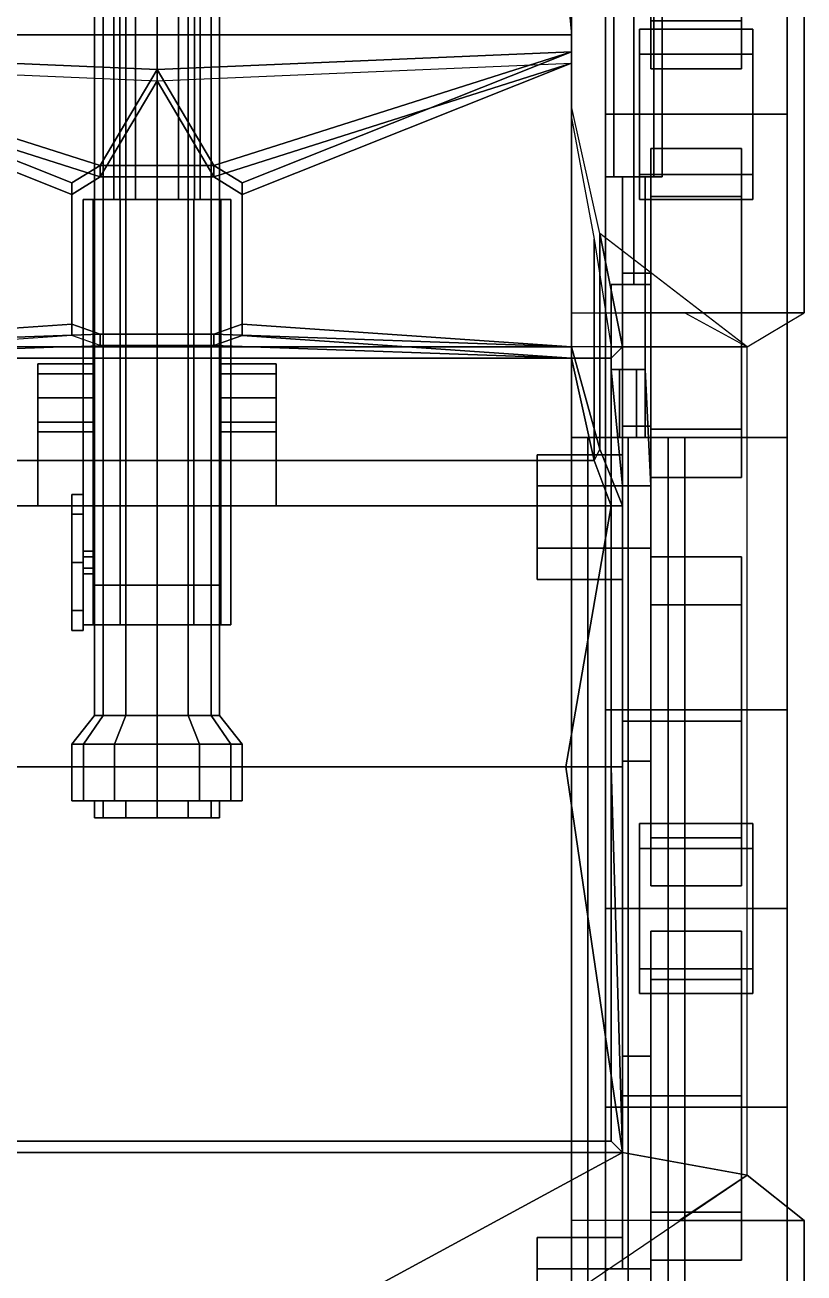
# Model space of a CAD drawing. Header units: millimetres. Extents: x -1.2 to 3, y -2.7 to 16.8.
# Drawn here: x -0.233 to 1.14, y -0.612 to 1.587 of the extents above; entities that cross this region are included whole.
import ezdxf

# ---------------------------------------------------------------- set-up
doc = ezdxf.new("R2010")
doc.units = ezdxf.units.MM
for name, color, linetype in [('barrel', 1, 'Continuous'), ('mudguards', 6, 'Continuous'), ('sleeve', 5, 'Continuous'), ('suspension', 5, 'Continuous'), ('tent', 3, 'Continuous'), ('tracks', 3, 'Continuous'), ('turret', 2, 'Continuous'), ('wheels', 2, 'Continuous')]:
    doc.layers.add(name, color=color, linetype=linetype)

msp = doc.modelspace()

# ---------------------------------------------------------------- linework, layer by layer
for points in [[(0.73, -2.72, 0.74), (0.73, -2.6263, 0.5137), (0.73, 2.48, 0.63), (0.73, 2.53, 0.86)], [(0.73, 2.53, 0.86), (0.73, 2.32, 0.98), (0.73, -2.6263, 0.98), (0.73, -2.72, 0.74)], [(0.73, -2.6263, 0.5137), (0.73, -2.1, 0.39), (0.73, 2.05, 0.39), (0.73, 2.48, 0.63)], [(0, 1.57, 1.16), (0, 2.12, 1.08), (-0.73, 2.32, 0.98), (-0.73, 1.57, 1.09)], [(0.73, 1.57, 1.09), (0.73, 2.32, 0.98), (0, 2.12, 1.08), (0, 1.57, 1.16)], [(0.73, -2.6263, 0.98), (0.73, 2.32, 0.98), (0.73, 1.57, 1.09), (0.73, 1.52, 1.09)], [(0.73, 2.05, 0.39), (0.73, -2.1, 0.39), (-0.73, -2.1, 0.39), (-0.73, 2.05, 0.39)], [(0, 1.5089, 1.16), (0, 1.57, 1.16), (-0.73, 1.57, 1.09), (-0.73, 1.54, 1.09)], [(0.73, 1.54, 1.09), (0.73, 1.57, 1.09), (0, 1.57, 1.16), (0, 1.5089, 1.16)], [(0.73, -0.65, 1.23), (0.73, -2.6263, 0.98), (0.73, 1.52, 1.09), (0.73, 1.424, 1.306)], [(0.82, 1.02, 1.56), (1.04, 1.02, 1.29), (0.78, 1.22, 1.29), (0.82, 1.02, 1.56)], [(0.82, 1.02, 1.56), (-0.82, 1.02, 1.56), (-0.8, 1, 1.56), (0.8, 1, 1.56)], [(0.82, 1.02, 1.56), (0.8, 1, 1.56), (0.8, -0.38, 1.56), (0.82, -0.4, 1.56)], [(0.82, -0.4, 1.56), (1.04, -0.44, 1.23), (1.04, 1.02, 1.29), (0.82, 1.02, 1.56)], [(0.8, 1, 1.56), (-0.8, 1, 1.56), (-0.8, 1, 1.28), (0.8, 1, 1.28)], [(-0.8, 1, 1.28), (-0.8, -0.38, 1.28), (0.8, -0.38, 1.28), (0.8, 1, 1.28)], [(-0.11, 0.99, 1.68), (-0.11, 0.99, 1.28), (-0.21, 0.99, 1.28), (-0.21, 0.99, 1.68)], [(-0.11, 0.9724, 1.7224), (-0.11, 0.99, 1.68), (-0.21, 0.99, 1.68), (-0.21, 0.9724, 1.7224)], [(-0.21, 0.99, 1.28), (-0.21, 0.74, 1.28), (-0.21, 0.87, 1.68), (-0.21, 0.99, 1.68)], [(-0.21, 0.9724, 1.7224), (-0.21, 0.99, 1.68), (-0.21, 0.87, 1.68), (-0.21, 0.8876, 1.7224)], [(-0.11, 0.87, 1.68), (-0.11, 0.74, 1.28), (-0.11, 0.99, 1.28), (-0.11, 0.99, 1.68)], [(0.11, 0.99, 1.28), (0.11, 0.74, 1.28), (0.11, 0.87, 1.68), (0.11, 0.99, 1.68)], [(0.21, 0.99, 1.68), (0.21, 0.99, 1.28), (0.11, 0.99, 1.28), (0.11, 0.99, 1.68)], [(0.21, 0.9724, 1.7224), (0.21, 0.99, 1.68), (0.11, 0.99, 1.68), (0.11, 0.9724, 1.7224)], [(0.21, 0.87, 1.68), (0.21, 0.74, 1.28), (0.21, 0.99, 1.28), (0.21, 0.99, 1.68)], [(0.21, 0.8876, 1.7224), (0.21, 0.87, 1.68), (0.21, 0.99, 1.68), (0.21, 0.9724, 1.7224)], [(0.8, 1, 1.28), (0.8, -0.38, 1.28), (0.8, -0.38, 1.56), (0.8, 1, 1.56)], [(-0.11, 0.93, 1.74), (-0.11, 0.9724, 1.7224), (-0.21, 0.9724, 1.7224), (-0.21, 0.93, 1.74)], [(-0.21, 0.93, 1.74), (-0.21, 0.9724, 1.7224), (-0.21, 0.8876, 1.7224), (-0.21, 0.93, 1.74)], [(0.21, 0.93, 1.74), (0.21, 0.9724, 1.7224), (0.11, 0.9724, 1.7224), (0.11, 0.93, 1.74)], [(0.21, 0.93, 1.74), (0.21, 0.8876, 1.7224), (0.21, 0.9724, 1.7224), (0.21, 0.93, 1.74)], [(-0.11, 0.8876, 1.7224), (-0.11, 0.93, 1.74), (-0.21, 0.93, 1.74), (-0.21, 0.8876, 1.7224)], [(0.21, 0.8876, 1.7224), (0.21, 0.93, 1.74), (0.11, 0.93, 1.74), (0.11, 0.8876, 1.7224)], [(-0.11, 0.87, 1.68), (-0.11, 0.8876, 1.7224), (-0.21, 0.8876, 1.7224), (-0.21, 0.87, 1.68)], [(0.21, 0.87, 1.68), (0.21, 0.8876, 1.7224), (0.11, 0.8876, 1.7224), (0.11, 0.87, 1.68)], [(-0.21, 0.87, 1.68), (-0.21, 0.74, 1.28), (-0.11, 0.74, 1.28), (-0.11, 0.87, 1.68)], [(0.11, 0.87, 1.68), (0.11, 0.74, 1.28), (0.21, 0.74, 1.28), (0.21, 0.87, 1.68)], [(0.82, -0.4, 1.56), (0.8, -0.38, 1.56), (-0.8, -0.38, 1.56), (-0.82, -0.4, 1.56)], [(0.8, -0.38, 1.28), (-0.8, -0.38, 1.28), (-0.8, -0.38, 1.56), (0.8, -0.38, 1.56)], [(0.82, -0.4, 1.56), (-0.82, -0.4, 1.56), (-0.36, -0.65, 1.54), (0.36, -0.65, 1.54)], [(0.36, -0.65, 1.54), (0.73, -0.65, 1.23), (1.04, -0.44, 1.23), (0.82, -0.4, 1.56)]]:
    msp.add_3dface(points)
at = {"layer": 'barrel'}
for points in [[(-0.0953, 1.92, 1.965), (-0.11, 1.92, 1.91), (-0.11, 0.37, 1.91), (-0.0953, 0.37, 1.965)], [(-0.11, 1.92, 1.91), (-0.0953, 1.92, 1.855), (-0.0953, 0.37, 1.855), (-0.11, 0.37, 1.91)], [(-0.055, 1.92, 2.0053), (-0.0953, 1.92, 1.965), (-0.0953, 0.37, 1.965), (-0.055, 0.37, 2.0053)], [(-0.0953, 1.92, 1.855), (-0.055, 1.92, 1.8147), (-0.055, 0.37, 1.8147), (-0.0953, 0.37, 1.855)], [(-0.076, 1.92, 1.91), (-0.0658, 1.92, 1.948), (-0.0658, 1.28, 1.948), (-0.076, 1.28, 1.91)], [(-0.0658, 1.92, 1.872), (-0.076, 1.92, 1.91), (-0.076, 1.28, 1.91), (-0.0658, 1.28, 1.872)], [(-0.0658, 1.92, 1.948), (-0.038, 1.92, 1.9758), (-0.038, 1.28, 1.9758), (-0.0658, 1.28, 1.948)], [(-0.038, 1.92, 1.8442), (-0.0658, 1.92, 1.872), (-0.0658, 1.28, 1.872), (-0.038, 1.28, 1.8442)], [(0, 1.92, 2.02), (-0.055, 1.92, 2.0053), (-0.055, 0.37, 2.0053), (0, 0.37, 2.02)], [(-0.055, 1.92, 1.8147), (0, 1.92, 1.8), (0, 0.37, 1.8), (-0.055, 0.37, 1.8147)], [(-0.038, 1.92, 1.9758), (0, 1.92, 1.986), (0, 1.28, 1.986), (-0.038, 1.28, 1.9758)], [(0, 1.92, 1.834), (-0.038, 1.92, 1.8442), (-0.038, 1.28, 1.8442), (0, 1.28, 1.834)], [(0.055, 1.92, 2.0053), (0, 1.92, 2.02), (0, 0.37, 2.02), (0.055, 0.37, 2.0053)], [(0, 1.92, 1.8), (0.055, 1.92, 1.8147), (0.055, 0.37, 1.8147), (0, 0.37, 1.8)], [(0, 1.92, 1.986), (0.038, 1.92, 1.9758), (0.038, 1.28, 1.9758), (0, 1.28, 1.986)], [(0.038, 1.92, 1.8442), (0, 1.92, 1.834), (0, 1.28, 1.834), (0.038, 1.28, 1.8442)], [(0.038, 1.92, 1.9758), (0.0658, 1.92, 1.948), (0.0658, 1.28, 1.948), (0.038, 1.28, 1.9758)], [(0.0658, 1.92, 1.872), (0.038, 1.92, 1.8442), (0.038, 1.28, 1.8442), (0.0658, 1.28, 1.872)], [(0.0953, 1.92, 1.965), (0.055, 1.92, 2.0053), (0.055, 0.37, 2.0053), (0.0953, 0.37, 1.965)], [(0.055, 1.92, 1.8147), (0.0953, 1.92, 1.855), (0.0953, 0.37, 1.855), (0.055, 0.37, 1.8147)], [(0.0658, 1.92, 1.948), (0.076, 1.92, 1.91), (0.076, 1.28, 1.91), (0.0658, 1.28, 1.948)], [(0.076, 1.92, 1.91), (0.0658, 1.92, 1.872), (0.0658, 1.28, 1.872), (0.076, 1.28, 1.91)], [(0.11, 1.92, 1.91), (0.0953, 1.92, 1.965), (0.0953, 0.37, 1.965), (0.11, 0.37, 1.91)], [(0.0953, 1.92, 1.855), (0.11, 1.92, 1.91), (0.11, 0.37, 1.91), (0.0953, 0.37, 1.855)], [(-0.0953, 0.37, 1.965), (-0.11, 0.37, 1.91), (-0.15, 0.32, 1.91), (-0.1299, 0.32, 1.985)], [(-0.11, 0.37, 1.91), (-0.0953, 0.37, 1.855), (-0.1299, 0.32, 1.835), (-0.15, 0.32, 1.91)], [(-0.055, 0.37, 2.0053), (-0.0953, 0.37, 1.965), (-0.1299, 0.32, 1.985), (-0.075, 0.32, 2.0399)], [(-0.0953, 0.37, 1.855), (-0.055, 0.37, 1.8147), (-0.075, 0.32, 1.7801), (-0.1299, 0.32, 1.835)], [(0, 0.37, 2.02), (-0.055, 0.37, 2.0053), (-0.075, 0.32, 2.0399), (0, 0.32, 2.06)], [(-0.055, 0.37, 1.8147), (0, 0.37, 1.8), (0, 0.32, 1.76), (-0.075, 0.32, 1.7801)], [(0.055, 0.37, 2.0053), (0, 0.37, 2.02), (0, 0.32, 2.06), (0.075, 0.32, 2.0399)], [(0, 0.37, 1.8), (0.055, 0.37, 1.8147), (0.075, 0.32, 1.7801), (0, 0.32, 1.76)], [(0.0953, 0.37, 1.965), (0.055, 0.37, 2.0053), (0.075, 0.32, 2.0399), (0.1299, 0.32, 1.985)], [(0.055, 0.37, 1.8147), (0.0953, 0.37, 1.855), (0.1299, 0.32, 1.835), (0.075, 0.32, 1.7801)], [(0.11, 0.37, 1.91), (0.0953, 0.37, 1.965), (0.1299, 0.32, 1.985), (0.15, 0.32, 1.91)], [(0.0953, 0.37, 1.855), (0.11, 0.37, 1.91), (0.15, 0.32, 1.91), (0.1299, 0.32, 1.835)], [(-0.1299, 0.32, 1.985), (-0.15, 0.32, 1.91), (-0.15, 0.22, 1.91), (-0.1299, 0.22, 1.985)], [(-0.15, 0.32, 1.91), (-0.1299, 0.32, 1.835), (-0.1299, 0.22, 1.835), (-0.15, 0.22, 1.91)], [(-0.075, 0.32, 2.0399), (-0.1299, 0.32, 1.985), (-0.1299, 0.22, 1.985), (-0.075, 0.22, 2.0399)], [(-0.1299, 0.32, 1.835), (-0.075, 0.32, 1.7801), (-0.075, 0.22, 1.7801), (-0.1299, 0.22, 1.835)], [(0, 0.32, 2.06), (-0.075, 0.32, 2.0399), (-0.075, 0.22, 2.0399), (0, 0.22, 2.06)], [(-0.075, 0.32, 1.7801), (0, 0.32, 1.76), (0, 0.22, 1.76), (-0.075, 0.22, 1.7801)], [(0.075, 0.32, 2.0399), (0, 0.32, 2.06), (0, 0.22, 2.06), (0.075, 0.22, 2.0399)], [(0, 0.32, 1.76), (0.075, 0.32, 1.7801), (0.075, 0.22, 1.7801), (0, 0.22, 1.76)], [(0.1299, 0.32, 1.985), (0.075, 0.32, 2.0399), (0.075, 0.22, 2.0399), (0.1299, 0.22, 1.985)], [(0.075, 0.32, 1.7801), (0.1299, 0.32, 1.835), (0.1299, 0.22, 1.835), (0.075, 0.22, 1.7801)], [(0.15, 0.32, 1.91), (0.1299, 0.32, 1.985), (0.1299, 0.22, 1.985), (0.15, 0.22, 1.91)], [(0.1299, 0.32, 1.835), (0.15, 0.32, 1.91), (0.15, 0.22, 1.91), (0.1299, 0.22, 1.835)], [(-0.1299, 0.22, 1.985), (-0.15, 0.22, 1.91), (-0.11, 0.22, 1.91), (-0.0953, 0.22, 1.965)], [(-0.15, 0.22, 1.91), (-0.1299, 0.22, 1.835), (-0.0953, 0.22, 1.855), (-0.11, 0.22, 1.91)], [(-0.075, 0.22, 2.0399), (-0.1299, 0.22, 1.985), (-0.0953, 0.22, 1.965), (-0.055, 0.22, 2.0053)], [(-0.1299, 0.22, 1.835), (-0.075, 0.22, 1.7801), (-0.055, 0.22, 1.8147), (-0.0953, 0.22, 1.855)], [(-0.0953, 0.22, 1.965), (-0.11, 0.22, 1.91), (-0.11, 0.19, 1.91), (-0.0953, 0.19, 1.965)], [(-0.11, 0.22, 1.91), (-0.0953, 0.22, 1.855), (-0.0953, 0.19, 1.855), (-0.11, 0.19, 1.91)], [(-0.0953, 0.22, 1.855), (-0.055, 0.22, 1.8147), (-0.055, 0.19, 1.8147), (-0.0953, 0.19, 1.855)], [(-0.055, 0.22, 2.0053), (-0.0953, 0.22, 1.965), (-0.0953, 0.19, 1.965), (-0.055, 0.19, 2.0053)], [(0, 0.22, 2.06), (-0.075, 0.22, 2.0399), (-0.055, 0.22, 2.0053), (0, 0.22, 2.02)], [(-0.075, 0.22, 1.7801), (0, 0.22, 1.76), (0, 0.22, 1.8), (-0.055, 0.22, 1.8147)], [(-0.055, 0.22, 1.8147), (0, 0.22, 1.8), (0, 0.19, 1.8), (-0.055, 0.19, 1.8147)], [(0, 0.22, 2.02), (-0.055, 0.22, 2.0053), (-0.055, 0.19, 2.0053), (0, 0.19, 2.02)], [(0, 0.22, 1.8), (0.055, 0.22, 1.8147), (0.055, 0.19, 1.8147), (0, 0.19, 1.8)], [(0.055, 0.22, 2.0053), (0, 0.22, 2.02), (0, 0.19, 2.02), (0.055, 0.19, 2.0053)], [(0, 0.22, 1.76), (0.075, 0.22, 1.7801), (0.055, 0.22, 1.8147), (0, 0.22, 1.8)], [(0.075, 0.22, 2.0399), (0, 0.22, 2.06), (0, 0.22, 2.02), (0.055, 0.22, 2.0053)], [(0.055, 0.22, 1.8147), (0.0953, 0.22, 1.855), (0.0953, 0.19, 1.855), (0.055, 0.19, 1.8147)], [(0.0953, 0.22, 1.965), (0.055, 0.22, 2.0053), (0.055, 0.19, 2.0053), (0.0953, 0.19, 1.965)], [(0.075, 0.22, 1.7801), (0.1299, 0.22, 1.835), (0.0953, 0.22, 1.855), (0.055, 0.22, 1.8147)], [(0.1299, 0.22, 1.985), (0.075, 0.22, 2.0399), (0.055, 0.22, 2.0053), (0.0953, 0.22, 1.965)], [(0.11, 0.22, 1.91), (0.0953, 0.22, 1.965), (0.0953, 0.19, 1.965), (0.11, 0.19, 1.91)], [(0.0953, 0.22, 1.855), (0.11, 0.22, 1.91), (0.11, 0.19, 1.91), (0.0953, 0.19, 1.855)], [(0.1299, 0.22, 1.835), (0.15, 0.22, 1.91), (0.11, 0.22, 1.91), (0.0953, 0.22, 1.855)], [(0.15, 0.22, 1.91), (0.1299, 0.22, 1.985), (0.0953, 0.22, 1.965), (0.11, 0.22, 1.91)], [(0.055, 0.19, 2.0053), (-0.0953, 0.19, 1.965), (-0.11, 0.19, 1.91), (0.0953, 0.19, 1.965)], [(0.0953, 0.19, 1.965), (-0.11, 0.19, 1.91), (-0.0953, 0.19, 1.855), (0.11, 0.19, 1.91)], [(0, 0.19, 2.02), (-0.055, 0.19, 2.0053), (-0.0953, 0.19, 1.965), (0.055, 0.19, 2.0053)], [(0.11, 0.19, 1.91), (-0.0953, 0.19, 1.855), (-0.055, 0.19, 1.8147), (0.0953, 0.19, 1.855)], [(0.0953, 0.19, 1.855), (-0.055, 0.19, 1.8147), (0, 0.19, 1.8), (0.055, 0.19, 1.8147)]]:
    msp.add_3dface(points, dxfattribs=at)
at = {"layer": 'mudguards'}
for points in [[(0.73, 1.94, 1.33), (0.73, 1.94, 1.33), (0.67, 2.1962, 0.9938), (0.73, 1.57, 1.09)], [(0.73, 1.1927, 1.2952), (0.73, 1.94, 1.33), (0.73, 1.57, 1.09), (0.73, 1.28, 1.09)], [(1.14, 1.08, 1.29), (1.14, 1.94, 1.33), (0.73, 1.94, 1.33), (0.73, 1.08, 1.29)], [(1.14, 1.08, 1.25), (1.14, 1.94, 1.29), (1.14, 1.94, 1.33), (1.14, 1.08, 1.29)], [(1.04, 1.02, 1.29), (1.14, 1.08, 1.29), (0.93, 1.08, 1.29), (1.04, 1.02, 1.29)], [(1.14, -0.52, 1.23), (1.04, -0.44, 1.23), (1.04, -0.44, 1.23), (0.92, -0.52, 1.23)], [(1.14, -0.52, 1.19), (1.04, -0.44, 1.19), (1.04, -0.44, 1.23), (1.14, -0.52, 1.23)], [(1.14, -1.83, 1.17), (1.14, -0.52, 1.23), (0.73, -0.52, 1.23), (0.73, -1.83, 1.17)], [(1.14, -1.83, 1.14), (1.14, -0.52, 1.19), (1.14, -0.52, 1.23), (1.14, -1.83, 1.17)]]:
    msp.add_3dface(points, dxfattribs=at)
at = {"layer": 'sleeve'}
for points in [[(-0.11, 1.76, 1.59), (-0.11, 0.6, 1.59), (-0.11, 0.6, 1.76), (-0.11, 1.76, 1.76)], [(0.11, 1.76, 1.59), (0.11, 0.6, 1.59), (-0.11, 0.6, 1.59), (-0.11, 1.76, 1.59)], [(-0.11, 1.76, 1.76), (-0.11, 0.6, 1.76), (0.11, 0.6, 1.76), (0.11, 1.76, 1.76)], [(0.11, 0.6, 1.76), (0.11, 0.6, 1.59), (0.11, 1.76, 1.59), (0.11, 1.76, 1.76)], [(-0.1126, 1.28, 1.975), (-0.13, 1.28, 1.91), (-0.13, 0.53, 1.91), (-0.1126, 0.53, 1.975)], [(-0.13, 1.28, 1.91), (-0.1126, 1.28, 1.845), (-0.1126, 0.53, 1.845), (-0.13, 0.53, 1.91)], [(-0.0953, 1.28, 1.965), (-0.11, 1.28, 1.91), (-0.13, 1.28, 1.91), (-0.1126, 1.28, 1.975)], [(-0.11, 1.28, 1.91), (-0.0953, 1.28, 1.855), (-0.1126, 1.28, 1.845), (-0.13, 1.28, 1.91)], [(-0.065, 1.28, 2.0226), (-0.1126, 1.28, 1.975), (-0.1126, 0.53, 1.975), (-0.065, 0.53, 2.0226)], [(-0.1126, 1.28, 1.845), (-0.065, 1.28, 1.7974), (-0.065, 0.53, 1.7974), (-0.1126, 0.53, 1.845)], [(-0.055, 1.28, 2.0053), (-0.0953, 1.28, 1.965), (-0.1126, 1.28, 1.975), (-0.065, 1.28, 2.0226)], [(-0.0953, 1.28, 1.855), (-0.055, 1.28, 1.8147), (-0.065, 1.28, 1.7974), (-0.1126, 1.28, 1.845)], [(0, 1.28, 2.04), (-0.065, 1.28, 2.0226), (-0.065, 0.53, 2.0226), (0, 0.53, 2.04)], [(-0.065, 1.28, 1.7974), (0, 1.28, 1.78), (0, 0.53, 1.78), (-0.065, 0.53, 1.7974)], [(0, 1.28, 2.02), (-0.055, 1.28, 2.0053), (-0.065, 1.28, 2.0226), (0, 1.28, 2.04)], [(-0.055, 1.28, 1.8147), (0, 1.28, 1.8), (0, 1.28, 1.78), (-0.065, 1.28, 1.7974)], [(0.065, 1.28, 2.0226), (0, 1.28, 2.04), (0, 0.53, 2.04), (0.065, 0.53, 2.0226)], [(0, 1.28, 1.78), (0.065, 1.28, 1.7974), (0.065, 0.53, 1.7974), (0, 0.53, 1.78)], [(0, 1.28, 1.8), (0.055, 1.28, 1.8147), (0.065, 1.28, 1.7974), (0, 1.28, 1.78)], [(0.055, 1.28, 2.0053), (0, 1.28, 2.02), (0, 1.28, 2.04), (0.065, 1.28, 2.0226)], [(0.055, 1.28, 1.8147), (0.0953, 1.28, 1.855), (0.1126, 1.28, 1.845), (0.065, 1.28, 1.7974)], [(0.0953, 1.28, 1.965), (0.055, 1.28, 2.0053), (0.065, 1.28, 2.0226), (0.1126, 1.28, 1.975)], [(0.1126, 1.28, 1.975), (0.065, 1.28, 2.0226), (0.065, 0.53, 2.0226), (0.1126, 0.53, 1.975)], [(0.065, 1.28, 1.7974), (0.1126, 1.28, 1.845), (0.1126, 0.53, 1.845), (0.065, 0.53, 1.7974)], [(0.0953, 1.28, 1.855), (0.11, 1.28, 1.91), (0.13, 1.28, 1.91), (0.1126, 1.28, 1.845)], [(0.11, 1.28, 1.91), (0.0953, 1.28, 1.965), (0.1126, 1.28, 1.975), (0.13, 1.28, 1.91)], [(0.13, 1.28, 1.91), (0.1126, 1.28, 1.975), (0.1126, 0.53, 1.975), (0.13, 0.53, 1.91)], [(0.1126, 1.28, 1.845), (0.13, 1.28, 1.91), (0.13, 0.53, 1.91), (0.1126, 0.53, 1.845)], [(-0.13, 0.7249, 1.7149), (-0.13, 0.76, 1.63), (-0.15, 0.76, 1.63), (-0.15, 0.7249, 1.7149)], [(-0.13, 0.76, 1.63), (-0.13, 0.7249, 1.5451), (-0.15, 0.7249, 1.5451), (-0.15, 0.76, 1.63)], [(-0.15, 0.7249, 1.5451), (-0.15, 0.64, 1.51), (-0.15, 0.5551, 1.5451), (-0.15, 0.76, 1.63)], [(-0.15, 0.76, 1.63), (-0.15, 0.5551, 1.5451), (-0.15, 0.52, 1.63), (-0.15, 0.7249, 1.7149)], [(-0.13, 0.5551, 1.7149), (-0.13, 0.76, 1.63), (-0.13, 0.7249, 1.7149), (-0.13, 0.64, 1.75)], [(-0.13, 0.52, 1.63), (-0.13, 0.7249, 1.5451), (-0.13, 0.76, 1.63), (-0.13, 0.5551, 1.7149)], [(-0.13, 0.64, 1.75), (-0.13, 0.7249, 1.7149), (-0.15, 0.7249, 1.7149), (-0.15, 0.64, 1.75)], [(-0.13, 0.7249, 1.5451), (-0.13, 0.64, 1.51), (-0.15, 0.64, 1.51), (-0.15, 0.7249, 1.5451)], [(-0.15, 0.7249, 1.7149), (-0.15, 0.52, 1.63), (-0.15, 0.5551, 1.7149), (-0.15, 0.64, 1.75)], [(-0.13, 0.5551, 1.5451), (-0.13, 0.64, 1.51), (-0.13, 0.7249, 1.5451), (-0.13, 0.52, 1.63)], [(-0.11, 0.65, 1.6473), (-0.11, 0.66, 1.63), (-0.13, 0.66, 1.63), (-0.13, 0.65, 1.6473)], [(-0.11, 0.66, 1.63), (-0.11, 0.65, 1.6127), (-0.13, 0.65, 1.6127), (-0.13, 0.66, 1.63)], [(-0.13, 0.5551, 1.7149), (-0.13, 0.64, 1.75), (-0.15, 0.64, 1.75), (-0.15, 0.5551, 1.7149)], [(-0.13, 0.64, 1.51), (-0.13, 0.5551, 1.5451), (-0.15, 0.5551, 1.5451), (-0.15, 0.64, 1.51)], [(-0.11, 0.63, 1.6473), (-0.11, 0.65, 1.6473), (-0.13, 0.65, 1.6473), (-0.13, 0.63, 1.6473)], [(-0.11, 0.65, 1.6127), (-0.11, 0.63, 1.6127), (-0.13, 0.63, 1.6127), (-0.13, 0.65, 1.6127)], [(-0.11, 0.62, 1.63), (-0.11, 0.63, 1.6473), (-0.13, 0.63, 1.6473), (-0.13, 0.62, 1.63)], [(-0.11, 0.63, 1.6127), (-0.11, 0.62, 1.63), (-0.13, 0.62, 1.63), (-0.13, 0.63, 1.6127)], [(-0.11, 0.6, 1.76), (-0.11, 0.6, 1.59), (0.11, 0.6, 1.59), (0.11, 0.6, 1.76)], [(-0.13, 0.52, 1.63), (-0.13, 0.5551, 1.7149), (-0.15, 0.5551, 1.7149), (-0.15, 0.52, 1.63)], [(-0.13, 0.5551, 1.5451), (-0.13, 0.52, 1.63), (-0.15, 0.52, 1.63), (-0.15, 0.5551, 1.5451)], [(-0.0953, 0.53, 1.855), (-0.11, 0.53, 1.91), (-0.13, 0.53, 1.91), (-0.1126, 0.53, 1.845)], [(-0.11, 0.53, 1.91), (-0.0953, 0.53, 1.965), (-0.1126, 0.53, 1.975), (-0.13, 0.53, 1.91)], [(-0.0953, 0.53, 1.965), (-0.055, 0.53, 2.0053), (-0.065, 0.53, 2.0226), (-0.1126, 0.53, 1.975)], [(-0.055, 0.53, 1.8147), (-0.0953, 0.53, 1.855), (-0.1126, 0.53, 1.845), (-0.065, 0.53, 1.7974)], [(-0.055, 0.53, 2.0053), (0, 0.53, 2.02), (0, 0.53, 2.04), (-0.065, 0.53, 2.0226)], [(0, 0.53, 1.8), (-0.055, 0.53, 1.8147), (-0.065, 0.53, 1.7974), (0, 0.53, 1.78)], [(0, 0.53, 2.02), (0.055, 0.53, 2.0053), (0.065, 0.53, 2.0226), (0, 0.53, 2.04)], [(0.055, 0.53, 1.8147), (0, 0.53, 1.8), (0, 0.53, 1.78), (0.065, 0.53, 1.7974)], [(0.055, 0.53, 2.0053), (0.0953, 0.53, 1.965), (0.1126, 0.53, 1.975), (0.065, 0.53, 2.0226)], [(0.0953, 0.53, 1.855), (0.055, 0.53, 1.8147), (0.065, 0.53, 1.7974), (0.1126, 0.53, 1.845)], [(0.11, 0.53, 1.91), (0.0953, 0.53, 1.855), (0.1126, 0.53, 1.845), (0.13, 0.53, 1.91)], [(0.0953, 0.53, 1.965), (0.11, 0.53, 1.91), (0.13, 0.53, 1.91), (0.1126, 0.53, 1.975)]]:
    msp.add_3dface(points, dxfattribs=at)
at = {"layer": 'suspension'}
for points in [[(0.79, 1.81, 0.65), (0.8046, 1.81, 0.6146), (0.8046, 1.32, 0.5346), (0.79, 1.32, 0.57)], [(0.8046, 1.81, 0.6854), (0.79, 1.81, 0.65), (0.79, 1.32, 0.57), (0.8046, 1.32, 0.6054)], [(0.84, 1.81, 0.7), (0.8046, 1.81, 0.6854), (0.8046, 1.32, 0.6054), (0.84, 1.32, 0.62)], [(0.8046, 1.81, 0.6146), (0.84, 1.81, 0.6), (0.84, 1.32, 0.52), (0.8046, 1.32, 0.5346)], [(0.8754, 1.81, 0.6854), (0.84, 1.81, 0.7), (0.84, 1.32, 0.62), (0.8754, 1.32, 0.6054)], [(0.84, 1.81, 0.6), (0.8754, 1.81, 0.6146), (0.8754, 1.32, 0.5346), (0.84, 1.32, 0.52)], [(0.8754, 1.81, 0.6146), (0.89, 1.81, 0.65), (0.89, 1.32, 0.57), (0.8754, 1.32, 0.5346)], [(0.89, 1.81, 0.65), (0.8754, 1.81, 0.6854), (0.8754, 1.32, 0.6054), (0.89, 1.32, 0.57)], [(0.8754, 1.32, 0.6054), (0.79, 1.32, 0.57), (0.8046, 1.32, 0.5346), (0.89, 1.32, 0.57)], [(0.84, 1.32, 0.62), (0.8046, 1.32, 0.6054), (0.79, 1.32, 0.57), (0.8754, 1.32, 0.6054)], [(0.89, 1.32, 0.57), (0.8046, 1.32, 0.5346), (0.84, 1.32, 0.52), (0.8754, 1.32, 0.5346)], [(0.82, 1.32, 0.57), (0.84, 1.32, 0.55), (0.84, 1.13, 0.55), (0.82, 1.13, 0.57)], [(0.84, 1.32, 0.59), (0.82, 1.32, 0.57), (0.82, 1.13, 0.57), (0.84, 1.13, 0.59)], [(0.84, 1.32, 0.55), (0.86, 1.32, 0.57), (0.86, 1.13, 0.57), (0.84, 1.13, 0.55)], [(0.86, 1.32, 0.57), (0.84, 1.32, 0.59), (0.84, 1.13, 0.59), (0.86, 1.13, 0.57)], [(0.82, 1.15, 0.31), (0.82, 1.08, 0.28), (0.82, 1.08, 0.41), (0.82, 1.15, 0.38)], [(0.87, 1.15, 0.38), (0.87, 1.15, 0.31), (0.82, 1.15, 0.31), (0.82, 1.15, 0.38)], [(0.87, 1.15, 0.31), (0.87, 1.08, 0.28), (0.82, 1.08, 0.28), (0.82, 1.15, 0.31)], [(0.82, 1.15, 0.38), (0.82, 1.08, 0.41), (0.87, 1.08, 0.41), (0.87, 1.15, 0.38)], [(0.87, 1.08, 0.41), (0.87, 1.08, 0.28), (0.87, 1.15, 0.31), (0.87, 1.15, 0.38)], [(0.8, 1.13, 0.62), (0.8, 0.98, 0.62), (0.8, 0.98, 0.76), (0.8, 1.02, 0.76)], [(0.86, 1.02, 0.76), (0.86, 1.13, 0.62), (0.8, 1.13, 0.62), (0.8, 1.02, 0.76)], [(0.82, 1.13, 0.54), (0.82, 0.775, 0.5453), (0.8, 0.98, 0.62), (0.8, 1.13, 0.62)], [(0.86, 1.13, 0.62), (0.87, 1.13, 0.54), (0.82, 1.13, 0.54), (0.8, 1.13, 0.62)], [(0.82, 0.88, 0.46), (0.82, 0.775, 0.5453), (0.82, 0.775, 0.5453), (0.82, 1.13, 0.54)], [(0.87, 1.13, 0.54), (0.87, 0.88, 0.46), (0.82, 0.88, 0.46), (0.82, 1.13, 0.54)], [(0.86, 0.98, 0.76), (0.86, 0.98, 0.62), (0.86, 1.13, 0.62), (0.86, 1.02, 0.76)], [(0.86, 0.98, 0.62), (0.87, 0.775, 0.5453), (0.87, 1.13, 0.54), (0.86, 1.13, 0.62)], [(0.87, 0.775, 0.5453), (0.87, 0.775, 0.5453), (0.87, 0.88, 0.46), (0.87, 1.13, 0.54)], [(0.82, 1.08, 0.41), (0.82, 0.775, 0.5453), (0.87, 0.775, 0.5453), (0.87, 1.08, 0.41)], [(0.82, 1.08, 0.28), (0.82, 0.775, 0.3547), (0.82, 0.775, 0.5453), (0.82, 1.08, 0.41)], [(0.87, 1.08, 0.28), (0.87, 0.775, 0.3547), (0.82, 0.775, 0.3547), (0.82, 1.08, 0.28)], [(0.87, 0.775, 0.5453), (0.87, 0.775, 0.3547), (0.87, 1.08, 0.28), (0.87, 1.08, 0.41)], [(0.8, 1.02, 0.76), (0.8, 0.98, 0.76), (0.86, 0.98, 0.76), (0.86, 1.02, 0.76)], [(0.8, 0.98, 0.71), (0.815, 0.98, 0.684), (0.815, 0.86, 0.684), (0.8, 0.86, 0.71)], [(0.8, 0.98, 0.76), (0.8, 0.98, 0.62), (0.86, 0.98, 0.62), (0.86, 0.98, 0.76)], [(0.8, 0.98, 0.62), (0.82, 0.775, 0.5453), (0.87, 0.775, 0.5453), (0.86, 0.98, 0.62)], [(0.815, 0.98, 0.736), (0.8, 0.98, 0.71), (0.8, 0.86, 0.71), (0.815, 0.86, 0.736)], [(0.815, 0.98, 0.684), (0.845, 0.98, 0.684), (0.845, 0.86, 0.684), (0.815, 0.86, 0.684)], [(0.845, 0.98, 0.736), (0.815, 0.98, 0.736), (0.815, 0.86, 0.736), (0.845, 0.86, 0.736)], [(0.845, 0.98, 0.684), (0.86, 0.98, 0.71), (0.86, 0.86, 0.71), (0.845, 0.86, 0.684)], [(0.86, 0.98, 0.71), (0.845, 0.98, 0.736), (0.845, 0.86, 0.736), (0.86, 0.86, 0.71)], [(0.87, 0.88, 0.46), (0.87, 0.775, 0.5453), (0.82, 0.775, 0.5453), (0.82, 0.88, 0.46)], [(0.73, 0.86, 0.71), (0.7593, 0.86, 0.6393), (0.7593, -0.8, 0.6393), (0.73, -0.8, 0.71)], [(0.7593, 0.86, 0.7807), (0.73, 0.86, 0.71), (0.73, -0.8, 0.71), (0.7593, -0.8, 0.7807)], [(0.83, 0.86, 0.61), (0.7593, 0.86, 0.6393), (0.73, 0.86, 0.71), (0.9007, 0.86, 0.6393)], [(0.9007, 0.86, 0.6393), (0.73, 0.86, 0.71), (0.7593, 0.86, 0.7807), (0.93, 0.86, 0.71)], [(0.83, 0.86, 0.81), (0.7593, 0.86, 0.7807), (0.7593, -0.8, 0.7807), (0.83, -0.8, 0.81)], [(0.7593, 0.86, 0.6393), (0.83, 0.86, 0.61), (0.83, -0.8, 0.61), (0.7593, -0.8, 0.6393)], [(0.93, 0.86, 0.71), (0.7593, 0.86, 0.7807), (0.83, 0.86, 0.81), (0.9007, 0.86, 0.7807)], [(0.9007, 0.86, 0.7807), (0.83, 0.86, 0.81), (0.83, -0.8, 0.81), (0.9007, -0.8, 0.7807)], [(0.83, 0.86, 0.61), (0.9007, 0.86, 0.6393), (0.9007, -0.8, 0.6393), (0.83, -0.8, 0.61)], [(0.9007, 0.86, 0.6393), (0.93, 0.86, 0.71), (0.93, -0.8, 0.71), (0.9007, -0.8, 0.6393)], [(0.93, 0.86, 0.71), (0.9007, 0.86, 0.7807), (0.9007, -0.8, 0.7807), (0.93, -0.8, 0.71)], [(0.67, 0.775, 0.3547), (0.67, 0.83, 0.45), (0.82, 0.83, 0.45), (0.82, 0.775, 0.3547)], [(0.67, 0.83, 0.45), (0.67, 0.775, 0.5453), (0.82, 0.775, 0.5453), (0.82, 0.83, 0.45)], [(0.67, 0.665, 0.3547), (0.67, 0.775, 0.3547), (0.87, 0.775, 0.3547), (0.87, 0.665, 0.3547)], [(0.67, 0.775, 0.5453), (0.67, 0.665, 0.5453), (0.87, 0.665, 0.5453), (0.87, 0.775, 0.5453)], [(0.87, 0.775, 0.5453), (0.87, 0.665, 0.5453), (0.87, 0.665, 0.3547), (0.87, 0.775, 0.3547)], [(0.67, 0.61, 0.45), (0.67, 0.665, 0.3547), (0.82, 0.665, 0.3547), (0.82, 0.61, 0.45)], [(0.67, 0.665, 0.5453), (0.67, 0.61, 0.45), (0.82, 0.61, 0.45), (0.82, 0.665, 0.5453)], [(0.82, 0.36, 0.28), (0.82, 0.665, 0.3547), (0.87, 0.665, 0.3547), (0.87, 0.36, 0.28)], [(0.82, 0.665, 0.5453), (0.82, 0.665, 0.3547), (0.82, 0.36, 0.28), (0.82, 0.36, 0.41)], [(0.87, 0.36, 0.41), (0.87, 0.665, 0.5453), (0.82, 0.665, 0.5453), (0.82, 0.36, 0.41)], [(0.87, 0.36, 0.28), (0.87, 0.665, 0.3547), (0.87, 0.665, 0.5453), (0.87, 0.36, 0.41)], [(0.87, 0.29, 0.38), (0.87, 0.36, 0.41), (0.82, 0.36, 0.41), (0.82, 0.29, 0.38)], [(0.82, 0.36, 0.41), (0.82, 0.36, 0.28), (0.82, 0.29, 0.31), (0.82, 0.29, 0.38)], [(0.82, 0.29, 0.31), (0.82, 0.36, 0.28), (0.87, 0.36, 0.28), (0.87, 0.29, 0.31)], [(0.87, 0.29, 0.31), (0.87, 0.36, 0.28), (0.87, 0.36, 0.41), (0.87, 0.29, 0.38)], [(0.82, 0.29, 0.38), (0.82, 0.29, 0.31), (0.87, 0.29, 0.31), (0.87, 0.29, 0.38)], [(0.82, -0.23, 0.38), (0.82, -0.3, 0.41), (0.87, -0.3, 0.41), (0.87, -0.23, 0.38)], [(0.87, -0.23, 0.38), (0.87, -0.23, 0.31), (0.82, -0.23, 0.31), (0.82, -0.23, 0.38)], [(0.87, -0.23, 0.31), (0.87, -0.3, 0.28), (0.82, -0.3, 0.28), (0.82, -0.23, 0.31)], [(0.82, -0.23, 0.31), (0.82, -0.3, 0.28), (0.82, -0.3, 0.41), (0.82, -0.23, 0.38)], [(0.87, -0.3, 0.41), (0.87, -0.3, 0.28), (0.87, -0.23, 0.31), (0.87, -0.23, 0.38)], [(0.87, -0.3, 0.28), (0.87, -0.605, 0.3547), (0.82, -0.605, 0.3547), (0.82, -0.3, 0.28)], [(0.82, -0.3, 0.28), (0.82, -0.605, 0.3547), (0.82, -0.605, 0.5453), (0.82, -0.3, 0.41)], [(0.82, -0.3, 0.41), (0.82, -0.605, 0.5453), (0.87, -0.605, 0.5453), (0.87, -0.3, 0.41)], [(0.87, -0.605, 0.5453), (0.87, -0.605, 0.3547), (0.87, -0.3, 0.28), (0.87, -0.3, 0.41)], [(0.67, -0.605, 0.3547), (0.67, -0.55, 0.45), (0.82, -0.55, 0.45), (0.82, -0.605, 0.3547)], [(0.67, -0.55, 0.45), (0.67, -0.605, 0.5453), (0.82, -0.605, 0.5453), (0.82, -0.55, 0.45)], [(0.67, -0.715, 0.3547), (0.67, -0.605, 0.3547), (0.87, -0.605, 0.3547), (0.87, -0.715, 0.3547)], [(0.67, -0.605, 0.5453), (0.67, -0.715, 0.5453), (0.87, -0.715, 0.5453), (0.87, -0.605, 0.5453)], [(0.87, -0.605, 0.5453), (0.87, -0.715, 0.5453), (0.87, -0.715, 0.3547), (0.87, -0.605, 0.3547)]]:
    msp.add_3dface(points, dxfattribs=at)
at = {"layer": 'tent'}
for points in [[(-0.77, 0.82, 2.26), (-0.8, 0.74, 2.25), (0.8, 0.74, 2.25), (0.77, 0.82, 2.26)], [(-0.8, 0.74, 2.25), (-0.72, 0.28, 2.24), (0.72, 0.28, 2.24), (0.8, 0.74, 2.25)], [(0.8, 0.74, 2.25), (0.72, 0.28, 2.24), (0.8, 0.28, 2.25), (0.8, 0.74, 2.25)], [(-0.72, 0.28, 2.24), (-0.82, -0.4, 1.56), (0.82, -0.4, 1.56), (0.72, 0.28, 2.24)], [(0.72, 0.28, 2.24), (0.82, -0.4, 1.56), (0.8, 0.28, 2.25), (0.72, 0.28, 2.24)], [(0.8, 0.28, 2.25), (0.82, -0.4, 1.56), (0.8, 0.28, 1.905), (0.8, 0.28, 2.25)]]:
    msp.add_3dface(points, dxfattribs=at)
at = {"layer": 'tracks'}
for points in [[(1.11, 1.43, 1.1), (1.11, 2, 1.1), (0.79, 2, 1.1), (0.79, 1.43, 1.1)], [(0.79, 1.43, 1.1), (0.79, 2, 1.1), (0.79, 2, 1.04), (0.79, 1.43, 1.04)], [(0.79, 1.43, 1.04), (0.79, 2, 1.04), (1.11, 2, 1.04), (1.11, 1.43, 1.04)], [(1.11, 2, 1.04), (1.11, 2, 1.1), (1.11, 1.43, 1.1), (1.11, 1.43, 1.04)], [(0.79, 1.8), (0.79, -1.82), (0.79, -1.82, 0.06), (0.79, 1.8, 0.06)], [(1.11, 1.8), (1.11, -1.82), (0.79, -1.82), (0.79, 1.8)], [(0.79, 1.8, 0.06), (0.79, -1.82, 0.06), (1.11, -1.82, 0.06), (1.11, 1.8, 0.06)], [(1.11, -1.82, 0.06), (1.11, -1.82), (1.11, 1.8), (1.11, 1.8, 0.06)], [(0.79, 0.86, 1.03), (0.79, 1.43, 1.1), (0.79, 1.43, 1.04), (0.79, 0.86, 0.97)], [(0.79, 0.86, 0.97), (0.79, 1.43, 1.04), (1.11, 1.43, 1.04), (1.11, 0.86, 0.97)], [(1.11, 0.86, 1.03), (1.11, 1.43, 1.1), (0.79, 1.43, 1.1), (0.79, 0.86, 1.03)], [(1.11, 1.43, 1.04), (1.11, 1.43, 1.1), (1.11, 0.86, 1.03), (1.11, 0.86, 0.97)], [(0.79, 0.38, 1.03), (0.79, 0.86, 1.03), (0.79, 0.86, 0.97), (0.79, 0.38, 0.97)], [(0.79, 0.38, 0.97), (0.79, 0.86, 0.97), (1.11, 0.86, 0.97), (1.11, 0.38, 0.97)], [(1.11, 0.38, 1.03), (1.11, 0.86, 1.03), (0.79, 0.86, 1.03), (0.79, 0.38, 1.03)], [(1.11, 0.86, 0.97), (1.11, 0.86, 1.03), (1.11, 0.38, 1.03), (1.11, 0.38, 0.97)], [(0.79, 0.03, 1.09), (0.79, 0.38, 1.03), (0.79, 0.38, 0.97), (0.79, 0.03, 1.03)], [(0.79, 0.03, 1.03), (0.79, 0.38, 0.97), (1.11, 0.38, 0.97), (1.11, 0.03, 1.03)], [(1.11, 0.03, 1.09), (1.11, 0.38, 1.03), (0.79, 0.38, 1.03), (0.79, 0.03, 1.09)], [(1.11, 0.38, 0.97), (1.11, 0.38, 1.03), (1.11, 0.03, 1.09), (1.11, 0.03, 1.03)], [(0.79, -0.32, 0.95), (0.79, 0.03, 1.03), (1.11, 0.03, 1.03), (1.11, -0.32, 0.95)], [(0.79, -0.32, 1.01), (0.79, 0.03, 1.09), (0.79, 0.03, 1.03), (0.79, -0.32, 0.95)], [(1.11, -0.32, 1.01), (1.11, 0.03, 1.09), (0.79, 0.03, 1.09), (0.79, -0.32, 1.01)], [(1.11, 0.03, 1.03), (1.11, 0.03, 1.09), (1.11, -0.32, 1.01), (1.11, -0.32, 0.95)], [(1.11, -0.67, 0.97), (1.11, -0.32, 1.01), (0.79, -0.32, 1.01), (0.79, -0.67, 0.97)], [(0.79, -0.67, 0.97), (0.79, -0.32, 1.01), (0.79, -0.32, 0.95), (0.79, -0.67, 0.91)], [(0.79, -0.67, 0.91), (0.79, -0.32, 0.95), (1.11, -0.32, 0.95), (1.11, -0.67, 0.91)], [(1.11, -0.32, 0.95), (1.11, -0.32, 1.01), (1.11, -0.67, 0.97), (1.11, -0.67, 0.91)]]:
    msp.add_3dface(points, dxfattribs=at)
at = {"layer": 'turret'}
for points in [[(-0.15, 1.06, 2.17), (-0.15, 1.3089, 1.61), (-0.73, 1.54, 1.09), (-0.73, 1.02, 2.26)], [(-0.1, 1.34, 1.54), (-0.1, 1.34, 1.54), (-0.73, 1.54, 1.09), (-0.15, 1.3089, 1.61)], [(0, 1.5089, 1.16), (0, 1.5089, 1.16), (-0.73, 1.54, 1.09), (-0.1, 1.34, 1.54)], [(0.1, 1.34, 1.54), (0.73, 1.54, 1.09), (0, 1.5089, 1.16)], [(0.15, 1.3089, 1.61), (0.73, 1.54, 1.09), (0.1, 1.34, 1.54)], [(0.73, 1.02, 2.26), (0.73, 1.54, 1.09), (0.15, 1.3089, 1.61), (0.15, 1.06, 2.17)], [(-0.73, 1.52, 1.09), (-0.15, 1.2889, 1.61), (-0.15, 1.04, 2.17), (-0.73, 1, 2.26)], [(-0.73, 1.52, 1.09), (-0.1, 1.32, 1.54), (-0.1, 1.32, 1.54), (-0.15, 1.2889, 1.61)], [(-0.73, 1.52, 1.09), (0, 1.4889, 1.16), (0, 1.4889, 1.16), (-0.1, 1.32, 1.54)], [(0, 1.4889, 1.16), (0.73, 1.52, 1.09), (0.1, 1.32, 1.54), (0, 1.4889, 1.16)], [(0.1, 1.32, 1.54), (0.73, 1.52, 1.09), (0.15, 1.2889, 1.61), (0.1, 1.32, 1.54)], [(0.15, 1.2889, 1.61), (0.73, 1.52, 1.09), (0.73, 1, 2.26), (0.15, 1.04, 2.17)], [(0.1, 1.34, 1.54), (0, 1.5089, 1.16), (0, 1.5089, 1.16), (-0.1, 1.34, 1.54)], [(0, 1.4889, 1.16), (0, 1.4889, 1.16), (0.1, 1.32, 1.54), (-0.1, 1.32, 1.54)], [(0.78, 0.84, 2.26), (0.78, 1.22, 1.29), (0.73, 1.4436, 1.3069), (0.73, 1.02, 2.26)], [(0.73, 1.424, 1.306), (0.77, 1.21, 1.29), (0.77, 0.82, 2.26), (0.73, 1, 2.26)], [(-0.1, 1.32, 1.54), (-0.1, 1.34, 1.54), (-0.15, 1.3089, 1.61), (-0.15, 1.2889, 1.61)], [(0.1, 1.32, 1.54), (0.1, 1.34, 1.54), (-0.1, 1.34, 1.54), (-0.1, 1.32, 1.54)], [(0.15, 1.2889, 1.61), (0.15, 1.3089, 1.61), (0.1, 1.34, 1.54), (0.1, 1.32, 1.54)], [(-0.15, 1.2889, 1.61), (-0.15, 1.3089, 1.61), (-0.15, 1.06, 2.17), (-0.15, 1.04, 2.17)], [(0.15, 1.04, 2.17), (0.15, 1.06, 2.17), (0.15, 1.3089, 1.61), (0.15, 1.2889, 1.61)], [(0.77, 1.21, 1.29), (0.8, 1.02, 1.56), (0.8, 0.74, 2.25), (0.77, 0.82, 2.26)], [(0.82, 0.74, 2.25), (0.82, 1.02, 1.56), (0.78, 1.22, 1.29), (0.78, 0.84, 2.26)], [(-0.1, 1.0422, 2.21), (-0.1, 1.0422, 2.21), (-0.15, 1.06, 2.17), (-0.73, 1.02, 2.26)], [(-0.15, 1.04, 2.17), (-0.15, 1.06, 2.17), (-0.1, 1.0422, 2.21), (-0.1, 1.0222, 2.21)], [(0.1, 1.0222, 2.21), (0.1, 1.0422, 2.21), (0.15, 1.06, 2.17), (0.15, 1.04, 2.17)], [(0.73, 1.02, 2.26), (0.73, 1.02, 2.26), (0.15, 1.06, 2.17), (0.1, 1.0422, 2.21)], [(0.73, 1.02, 2.26), (0.1, 1.0422, 2.21), (-0.1, 1.0422, 2.21), (-0.73, 1.02, 2.26)], [(-0.1, 1.0222, 2.21), (-0.1, 1.0422, 2.21), (0.1, 1.0422, 2.21), (0.1, 1.0222, 2.21)], [(0.1, 1.0222, 2.21), (0.15, 1.04, 2.17), (0.73, 1, 2.26)], [(-0.1, 1.0222, 2.21), (0.1, 1.0222, 2.21), (0.73, 1, 2.26), (-0.73, 1, 2.26)], [(-0.73, 1, 2.26), (0.73, 1, 2.26), (0.73, 1.02, 2.26), (-0.73, 1.02, 2.26)], [(0.73, 1, 2.26), (0.77, 0.82, 2.26), (0.78, 0.84, 2.26), (0.73, 1.02, 2.26)], [(0.8, 1.02, 1.56), (0.8, 0.28, 1.56), (0.8, 0.28, 2.25), (0.8, 0.74, 2.25)], [(0.82, 0.28, 2.25), (0.82, 0.28, 1.56), (0.82, 1.02, 1.56), (0.82, 0.74, 2.25)], [(-0.73, 1, 2.26), (-0.77, 0.82, 2.26), (0.77, 0.82, 2.26), (0.73, 1, 2.26)], [(0.77, 0.82, 2.26), (0.8, 0.74, 2.25), (0.82, 0.74, 2.25), (0.78, 0.84, 2.26)], [(-0.77, 0.82, 2.26), (-0.77, 0.82, 2.24), (0.77, 0.82, 2.24), (0.77, 0.82, 2.26)], [(0.8, 0.74, 2.25), (0.8, 0.28, 2.25), (0.82, 0.28, 2.25), (0.82, 0.74, 2.25)], [(0.8, 0.28, 2.25), (0.8, 0.28, 1.56), (0.82, 0.28, 1.56), (0.82, 0.28, 2.25)]]:
    msp.add_3dface(points, dxfattribs=at)
at = {"layer": 'wheels'}
for points in [[(0.87, 2.09, 0.35), (0.87, 1.5949, 0.1449), (0.87, 1.51, 0.35), (0.87, 2.0051, 0.5551)], [(1.03, 1.51, 0.35), (1.03, 2.0051, 0.1449), (1.03, 2.09, 0.35), (1.03, 1.5949, 0.5551)], [(0.87, 2.0051, 0.5551), (0.87, 1.51, 0.35), (0.87, 1.5949, 0.5551), (0.87, 1.8, 0.64)], [(1.03, 1.5949, 0.1449), (1.03, 1.8, 0.06), (1.03, 2.0051, 0.1449), (1.03, 1.51, 0.35)], [(1.03, 1.5949, 0.1449), (1.03, 1.51, 0.35), (0.87, 1.51, 0.35), (0.87, 1.5949, 0.1449)], [(1.03, 1.51, 0.35), (1.03, 1.5949, 0.5551), (0.87, 1.5949, 0.5551), (0.87, 1.51, 0.35)], [(0.85, 1.58, 0.9), (0.85, 1.5361, 1.0061), (1.05, 1.5361, 1.0061), (1.05, 1.58, 0.9)], [(0.85, 1.5361, 0.7939), (0.85, 1.58, 0.9), (1.05, 1.58, 0.9), (1.05, 1.5361, 0.7939)], [(1.05, 1.5361, 1.0061), (1.05, 1.28, 0.9), (1.05, 1.3239, 0.7939), (1.05, 1.58, 0.9)], [(1.05, 1.58, 0.9), (1.05, 1.3239, 0.7939), (1.05, 1.43, 0.75), (1.05, 1.5361, 0.7939)], [(0.85, 1.5361, 1.0061), (0.85, 1.43, 1.05), (1.05, 1.43, 1.05), (1.05, 1.5361, 1.0061)], [(0.85, 1.43, 0.75), (0.85, 1.5361, 0.7939), (1.05, 1.5361, 0.7939), (1.05, 1.43, 0.75)], [(1.05, 1.43, 1.05), (1.05, 1.3239, 1.0061), (1.05, 1.28, 0.9), (1.05, 1.5361, 1.0061)], [(0.85, 1.43, 1.05), (0.85, 1.3239, 1.0061), (1.05, 1.3239, 1.0061), (1.05, 1.43, 1.05)], [(0.85, 1.3239, 0.7939), (0.85, 1.43, 0.75), (1.05, 1.43, 0.75), (1.05, 1.3239, 0.7939)], [(1.03, 1.2851, 0.5551), (1.03, 1.37, 0.35), (0.87, 1.37, 0.35), (0.87, 1.2851, 0.5551)], [(1.03, 1.37, 0.35), (1.03, 1.2851, 0.1449), (0.87, 1.2851, 0.1449), (0.87, 1.37, 0.35)], [(0.87, 1.2851, 0.1449), (0.87, 1.08, 0.06), (0.87, 0.8749, 0.1449), (0.87, 1.37, 0.35)], [(0.87, 1.37, 0.35), (0.87, 0.8749, 0.1449), (0.87, 0.79, 0.35), (0.87, 1.2851, 0.5551)], [(1.03, 0.8749, 0.5551), (1.03, 1.37, 0.35), (1.03, 1.2851, 0.5551), (1.03, 1.08, 0.64)], [(1.03, 0.79, 0.35), (1.03, 1.2851, 0.1449), (1.03, 1.37, 0.35), (1.03, 0.8749, 0.5551)], [(0.85, 1.3239, 1.0061), (0.85, 1.28, 0.9), (1.05, 1.28, 0.9), (1.05, 1.3239, 1.0061)], [(0.85, 1.28, 0.9), (0.85, 1.3239, 0.7939), (1.05, 1.3239, 0.7939), (1.05, 1.28, 0.9)], [(1.03, 1.08, 0.64), (1.03, 1.2851, 0.5551), (0.87, 1.2851, 0.5551), (0.87, 1.08, 0.64)], [(1.03, 1.2851, 0.1449), (1.03, 1.08, 0.06), (0.87, 1.08, 0.06), (0.87, 1.2851, 0.1449)], [(0.87, 1.2851, 0.5551), (0.87, 0.79, 0.35), (0.87, 0.8749, 0.5551), (0.87, 1.08, 0.64)], [(1.03, 0.8749, 0.1449), (1.03, 1.08, 0.06), (1.03, 1.2851, 0.1449), (1.03, 0.79, 0.35)], [(1.03, 0.8749, 0.5551), (1.03, 1.08, 0.64), (0.87, 1.08, 0.64), (0.87, 0.8749, 0.5551)], [(1.03, 1.08, 0.06), (1.03, 0.8749, 0.1449), (0.87, 0.8749, 0.1449), (0.87, 1.08, 0.06)], [(1.03, 0.79, 0.35), (1.03, 0.8749, 0.5551), (0.87, 0.8749, 0.5551), (0.87, 0.79, 0.35)], [(1.03, 0.8749, 0.1449), (1.03, 0.79, 0.35), (0.87, 0.79, 0.35), (0.87, 0.8749, 0.1449)], [(0.87, 0.65, 0.35), (0.87, 0.1549, 0.1449), (0.87, 0.07, 0.35), (0.87, 0.5651, 0.5551)], [(0.87, 0.5651, 0.1449), (0.87, 0.36, 0.06), (0.87, 0.1549, 0.1449), (0.87, 0.65, 0.35)], [(1.03, 0.65, 0.35), (1.03, 0.5651, 0.1449), (0.87, 0.5651, 0.1449), (0.87, 0.65, 0.35)], [(1.03, 0.5651, 0.5551), (1.03, 0.65, 0.35), (0.87, 0.65, 0.35), (0.87, 0.5651, 0.5551)], [(1.03, 0.07, 0.35), (1.03, 0.5651, 0.1449), (1.03, 0.65, 0.35), (1.03, 0.1549, 0.5551)], [(1.03, 0.1549, 0.5551), (1.03, 0.65, 0.35), (1.03, 0.5651, 0.5551), (1.03, 0.36, 0.64)], [(0.87, 0.5651, 0.5551), (0.87, 0.07, 0.35), (0.87, 0.1549, 0.5551), (0.87, 0.36, 0.64)], [(1.03, 0.5651, 0.1449), (1.03, 0.36, 0.06), (0.87, 0.36, 0.06), (0.87, 0.5651, 0.1449)], [(1.03, 0.36, 0.64), (1.03, 0.5651, 0.5551), (0.87, 0.5651, 0.5551), (0.87, 0.36, 0.64)], [(1.03, 0.1549, 0.1449), (1.03, 0.36, 0.06), (1.03, 0.5651, 0.1449), (1.03, 0.07, 0.35)], [(1.03, 0.36, 0.06), (1.03, 0.1549, 0.1449), (0.87, 0.1549, 0.1449), (0.87, 0.36, 0.06)], [(1.03, 0.1549, 0.5551), (1.03, 0.36, 0.64), (0.87, 0.36, 0.64), (0.87, 0.1549, 0.5551)], [(0.85, 0.18, 0.9), (0.85, 0.1361, 1.0061), (1.05, 0.1361, 1.0061), (1.05, 0.18, 0.9)], [(0.85, 0.1361, 0.7939), (0.85, 0.18, 0.9), (1.05, 0.18, 0.9), (1.05, 0.1361, 0.7939)], [(1.05, 0.1361, 1.0061), (1.05, -0.12, 0.9), (1.05, -0.0761, 0.7939), (1.05, 0.18, 0.9)], [(1.05, 0.18, 0.9), (1.05, -0.0761, 0.7939), (1.05, 0.03, 0.75), (1.05, 0.1361, 0.7939)], [(1.03, 0.1549, 0.1449), (1.03, 0.07, 0.35), (0.87, 0.07, 0.35), (0.87, 0.1549, 0.1449)], [(1.03, 0.07, 0.35), (1.03, 0.1549, 0.5551), (0.87, 0.1549, 0.5551), (0.87, 0.07, 0.35)], [(0.85, 0.1361, 1.0061), (0.85, 0.03, 1.05), (1.05, 0.03, 1.05), (1.05, 0.1361, 1.0061)], [(0.85, 0.03, 0.75), (0.85, 0.1361, 0.7939), (1.05, 0.1361, 0.7939), (1.05, 0.03, 0.75)], [(1.05, 0.03, 1.05), (1.05, -0.0761, 1.0061), (1.05, -0.12, 0.9), (1.05, 0.1361, 1.0061)], [(0.85, 0.03, 1.05), (0.85, -0.0761, 1.0061), (1.05, -0.0761, 1.0061), (1.05, 0.03, 1.05)], [(0.85, -0.0761, 0.7939), (0.85, 0.03, 0.75), (1.05, 0.03, 0.75), (1.05, -0.0761, 0.7939)], [(0.87, -0.01, 0.35), (0.87, -0.5051, 0.1449), (0.87, -0.59, 0.35), (0.87, -0.0949, 0.5551)], [(0.87, -0.0949, 0.1449), (0.87, -0.3, 0.06), (0.87, -0.5051, 0.1449), (0.87, -0.01, 0.35)], [(1.03, -0.01, 0.35), (1.03, -0.0949, 0.1449), (0.87, -0.0949, 0.1449), (0.87, -0.01, 0.35)], [(1.03, -0.0949, 0.5551), (1.03, -0.01, 0.35), (0.87, -0.01, 0.35), (0.87, -0.0949, 0.5551)], [(1.03, -0.59, 0.35), (1.03, -0.0949, 0.1449), (1.03, -0.01, 0.35), (1.03, -0.5051, 0.5551)], [(1.03, -0.5051, 0.5551), (1.03, -0.01, 0.35), (1.03, -0.0949, 0.5551), (1.03, -0.3, 0.64)], [(0.85, -0.0761, 1.0061), (0.85, -0.12, 0.9), (1.05, -0.12, 0.9), (1.05, -0.0761, 1.0061)], [(0.85, -0.12, 0.9), (0.85, -0.0761, 0.7939), (1.05, -0.0761, 0.7939), (1.05, -0.12, 0.9)], [(0.87, -0.0949, 0.5551), (0.87, -0.59, 0.35), (0.87, -0.5051, 0.5551), (0.87, -0.3, 0.64)], [(1.03, -0.0949, 0.1449), (1.03, -0.3, 0.06), (0.87, -0.3, 0.06), (0.87, -0.0949, 0.1449)], [(1.03, -0.3, 0.64), (1.03, -0.0949, 0.5551), (0.87, -0.0949, 0.5551), (0.87, -0.3, 0.64)], [(1.03, -0.5051, 0.1449), (1.03, -0.3, 0.06), (1.03, -0.0949, 0.1449), (1.03, -0.59, 0.35)], [(1.03, -0.3, 0.06), (1.03, -0.5051, 0.1449), (0.87, -0.5051, 0.1449), (0.87, -0.3, 0.06)], [(1.03, -0.5051, 0.5551), (1.03, -0.3, 0.64), (0.87, -0.3, 0.64), (0.87, -0.5051, 0.5551)], [(1.03, -0.5051, 0.1449), (1.03, -0.59, 0.35), (0.87, -0.59, 0.35), (0.87, -0.5051, 0.1449)], [(1.03, -0.59, 0.35), (1.03, -0.5051, 0.5551), (0.87, -0.5051, 0.5551), (0.87, -0.59, 0.35)]]:
    msp.add_3dface(points, dxfattribs=at)

doc.saveas('drawing.dxf')
